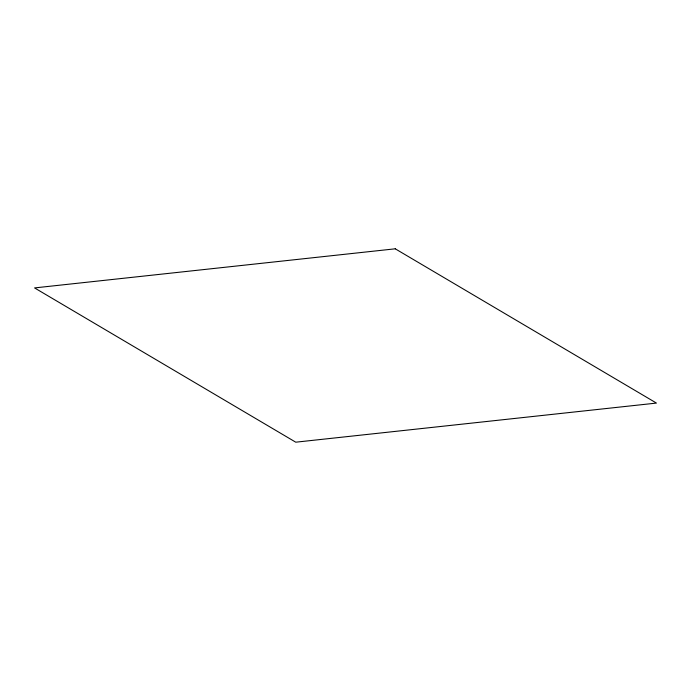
<?xml version="1.0" encoding="UTF-8"?>
<svg xmlns="http://www.w3.org/2000/svg" width="691" height="691" viewBox="0 0 691 691"><rect width="100%" height="100%" fill="white"/><g stroke="black" fill="none" stroke-linecap="round" stroke-linejoin="round"><path stroke-width="1.04" d="M395.252 248.812L34.55 287.914L295.748 442.188L656.45 403.086L395.252 248.812"/></g></svg>
